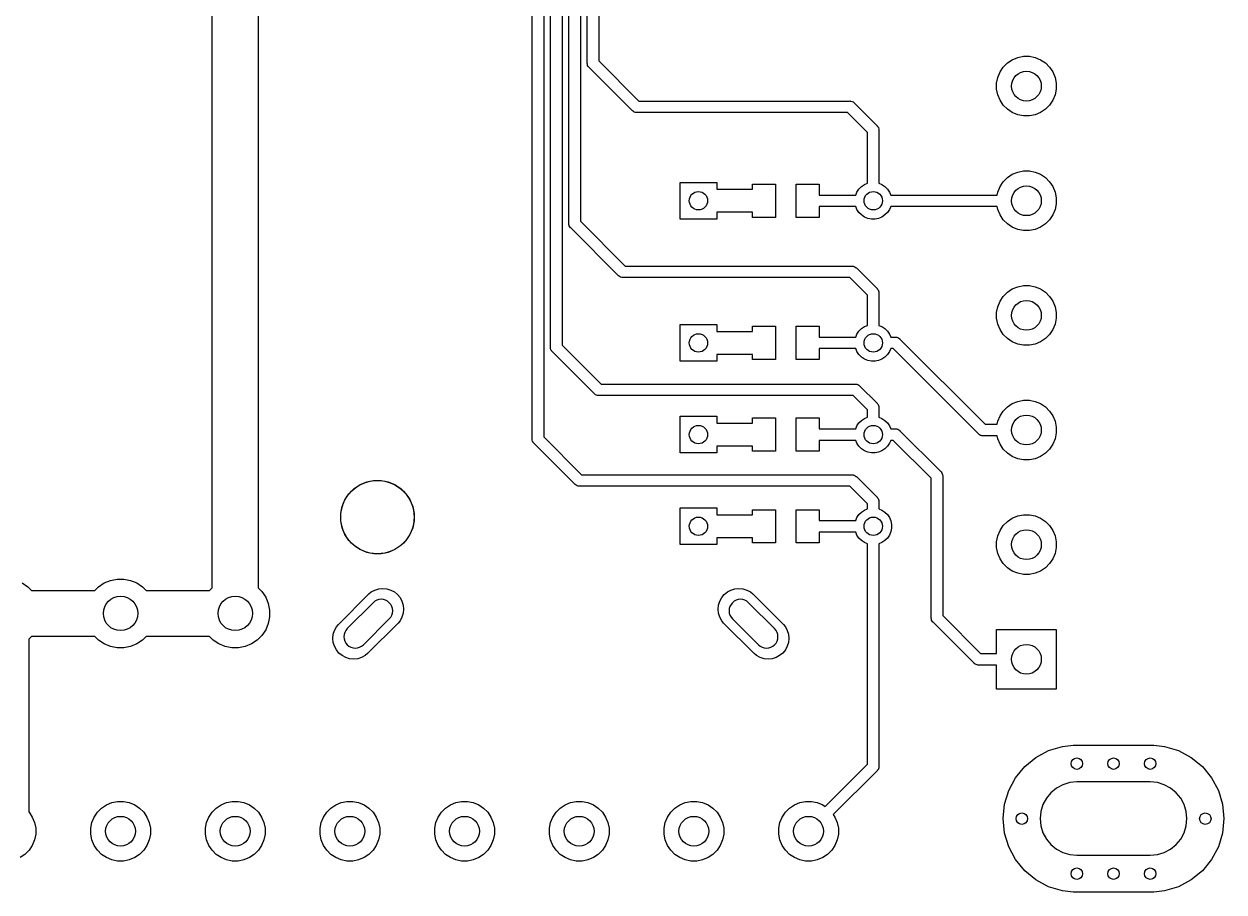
# Model space of a CAD drawing. Extents: x 1.69 to 6.13, y -5.81 to -1.91.
# Drawn here: x 4.067 to 6.127, y -5.813 to -4.322 of the extents above; entities that cross this region are included whole.
import ezdxf

# ---------------------------------------------------------------- set-up
doc = ezdxf.new("R2010")
doc.units = 0
doc.header["$MEASUREMENT"] = 0
doc.layers.add('BLACK', color=7, linetype='CONTINUOUS')

msp = doc.modelspace()

# ---------------------------------------------------------------- linework, layer by layer
at = {"layer": 'BLACK', "linetype": 'CONTINUOUS'}
for p, q in [((5.03346, -4.38928), (5.03346, -3.20093)), ((5.05315, -3.19733), (5.05315, -4.38569)), ((5.00197, -4.66487), (5.00197, -3.27179)), ((5.02165, -3.2682), (5.02165, -4.66128)), ((4.97047, -4.87747), (4.97047, -3.34266)), ((4.99016, -3.33907), (4.99016, -4.87388)), ((4.93898, -5.03495), (4.93898, -3.40959)), ((4.95866, -3.406), (4.95866, -5.03136)), ((4.38976, -5.2905), (4.38976, -4.0354)), ((4.4685, -4.04977), (4.4685, -5.2905)), ((5.05315, -4.38569), (5.12219, -4.45472)), ((5.75478, -4.38938), (5.76316, -4.38378)), ((5.76316, -4.38378), (5.77247, -4.37992)), ((5.77247, -4.37992), (5.78236, -4.37795)), ((5.78236, -4.37795), (5.79244, -4.37795)), ((5.79244, -4.37795), (5.80233, -4.37992)), ((5.80233, -4.37992), (5.81164, -4.38378)), ((5.81164, -4.38378), (5.82003, -4.38938)), ((5.03342, -4.38976), (5.03346, -4.38928)), ((5.03361, -4.39169), (5.03342, -4.38976)), ((5.03408, -4.39326), (5.03361, -4.39169)), ((5.03417, -4.39355), (5.03408, -4.39326)), ((5.03508, -4.39526), (5.03417, -4.39355)), ((5.03631, -4.39676), (5.03508, -4.39526)), ((5.03669, -4.39707), (5.03631, -4.39676)), ((5.11081, -4.47118), (5.03669, -4.39707)), ((5.73819, -4.4142), (5.74205, -4.40489)), ((5.74205, -4.40489), (5.74765, -4.39651)), ((5.74765, -4.39651), (5.75478, -4.38938)), ((5.82003, -4.38938), (5.82716, -4.39651)), ((5.82716, -4.39651), (5.83276, -4.40489)), ((5.83276, -4.40489), (5.83662, -4.4142)), ((5.73622, -4.42409), (5.73819, -4.4142)), ((5.73622, -4.43417), (5.73622, -4.42409)), ((5.83662, -4.4142), (5.83858, -4.42409)), ((5.83858, -4.42409), (5.83858, -4.43417)), ((5.73819, -4.44406), (5.73622, -4.43417)), ((5.74205, -4.45338), (5.73819, -4.44406)), ((5.83662, -4.44406), (5.83276, -4.45338)), ((5.83858, -4.43417), (5.83662, -4.44406)), ((5.12219, -4.45472), (5.48377, -4.45472)), ((5.48377, -4.45472), (5.48425, -4.45468)), ((5.48425, -4.45468), (5.48474, -4.45472)), ((5.48474, -4.45472), (5.48618, -4.45487)), ((5.48618, -4.45487), (5.48804, -4.45543)), ((5.48804, -4.45543), (5.48975, -4.45634)), ((5.48975, -4.45634), (5.49125, -4.45757)), ((5.49125, -4.45757), (5.49155, -4.45795)), ((5.49155, -4.45795), (5.53103, -4.49742)), ((5.74765, -4.46176), (5.74205, -4.45338)), ((5.75478, -4.46889), (5.74765, -4.46176)), ((5.76316, -4.47449), (5.75478, -4.46889)), ((5.82003, -4.46889), (5.81164, -4.47449)), ((5.82716, -4.46176), (5.82003, -4.46889)), ((5.83276, -4.45338), (5.82716, -4.46176)), ((5.11112, -4.47156), (5.11081, -4.47118)), ((5.11262, -4.47279), (5.11112, -4.47156)), ((5.11419, -4.47363), (5.11262, -4.47279)), ((5.11433, -4.4737), (5.11419, -4.47363)), ((5.11618, -4.47427), (5.11433, -4.4737)), ((5.11811, -4.47446), (5.11618, -4.47427)), ((5.11859, -4.47441), (5.11811, -4.47446)), ((5.48018, -4.47441), (5.11859, -4.47441)), ((5.51457, -4.5088), (5.48018, -4.47441)), ((5.77247, -4.47835), (5.76316, -4.47449)), ((5.78236, -4.48031), (5.77247, -4.47835)), ((5.79244, -4.48031), (5.78236, -4.48031)), ((5.80233, -4.47835), (5.79244, -4.48031)), ((5.81164, -4.47449), (5.80233, -4.47835)), ((5.51457, -4.59597), (5.51457, -4.5088)), ((5.53103, -4.49742), (5.5314, -4.49773)), ((5.5314, -4.49773), (5.53263, -4.49923)), ((5.53263, -4.49923), (5.53318, -4.50025)), ((5.53318, -4.50025), (5.53355, -4.50094)), ((5.53355, -4.50094), (5.53411, -4.50279)), ((5.53411, -4.50279), (5.5343, -4.50472)), ((5.5343, -4.50472), (5.53425, -4.50521)), ((5.53425, -4.50521), (5.53425, -4.59597)), ((5.74205, -4.60174), (5.74765, -4.59336)), ((5.74765, -4.59336), (5.75478, -4.58623)), ((5.75478, -4.58623), (5.76316, -4.58063)), ((5.76316, -4.58063), (5.77247, -4.57677)), ((5.77247, -4.57677), (5.78236, -4.5748)), ((5.78236, -4.5748), (5.79244, -4.5748)), ((5.79244, -4.5748), (5.80233, -4.57677)), ((5.80233, -4.57677), (5.81164, -4.58063)), ((5.81164, -4.58063), (5.82003, -4.58623)), ((5.82003, -4.58623), (5.82716, -4.59336)), ((5.82716, -4.59336), (5.83276, -4.60174)), ((5.19291, -4.59449), (5.25591, -4.59449)), ((5.19291, -4.65748), (5.19291, -4.59449)), ((5.25591, -4.59449), (5.25591, -4.6063)), ((5.25591, -4.6063), (5.31732, -4.6063)), ((5.31732, -4.6063), (5.31732, -4.59744)), ((5.31732, -4.59744), (5.35669, -4.59744)), ((5.35669, -4.59744), (5.35669, -4.62502)), ((5.39213, -4.65453), (5.39213, -4.59744)), ((5.39213, -4.59744), (5.4315, -4.59744)), ((5.4315, -4.59744), (5.4315, -4.61614)), ((5.4944, -4.61614), (5.4965, -4.61107)), ((5.4965, -4.61107), (5.49994, -4.60591)), ((5.49994, -4.60591), (5.50433, -4.60152)), ((5.50433, -4.60152), (5.50949, -4.59807)), ((5.50949, -4.59807), (5.51457, -4.59597)), ((5.53425, -4.59597), (5.53933, -4.59807)), ((5.53933, -4.59807), (5.54449, -4.60152)), ((5.54449, -4.60152), (5.54887, -4.60591)), ((5.54887, -4.60591), (5.55232, -4.61107)), ((5.55232, -4.61107), (5.55442, -4.61614)), ((5.73718, -4.61614), (5.73819, -4.61106)), ((5.73819, -4.61106), (5.74205, -4.60174)), ((5.83276, -4.60174), (5.83662, -4.61106)), ((5.83662, -4.61106), (5.83858, -4.62094)), ((5.35669, -4.62502), (5.35679, -4.62598)), ((5.35679, -4.62598), (5.35669, -4.62695)), ((5.35669, -4.62695), (5.35669, -4.65453)), ((5.4315, -4.61614), (5.4944, -4.61614)), ((5.55442, -4.61614), (5.73718, -4.61614)), ((5.83858, -4.63103), (5.83662, -4.64091)), ((5.83858, -4.62094), (5.83858, -4.63103)), ((5.31732, -4.64567), (5.25591, -4.64567)), ((5.25591, -4.64567), (5.25591, -4.65748)), ((5.31732, -4.65453), (5.31732, -4.64567)), ((5.35669, -4.65453), (5.31732, -4.65453)), ((5.4315, -4.65453), (5.39213, -4.65453)), ((5.4944, -4.63583), (5.4315, -4.63583)), ((5.4315, -4.63583), (5.4315, -4.65453)), ((5.4965, -4.6409), (5.4944, -4.63583)), ((5.49994, -4.64606), (5.4965, -4.6409)), ((5.50433, -4.65045), (5.49994, -4.64606)), ((5.50949, -4.6539), (5.50433, -4.65045)), ((5.51522, -4.65627), (5.50949, -4.6539)), ((5.53933, -4.6539), (5.5336, -4.65627)), ((5.54449, -4.65045), (5.53933, -4.6539)), ((5.54887, -4.64606), (5.54449, -4.65045)), ((5.55232, -4.6409), (5.54887, -4.64606)), ((5.55442, -4.63583), (5.55232, -4.6409)), ((5.73718, -4.63583), (5.55442, -4.63583)), ((5.73819, -4.64091), (5.73718, -4.63583)), ((5.74205, -4.65023), (5.73819, -4.64091)), ((5.74765, -4.65861), (5.74205, -4.65023)), ((5.83276, -4.65023), (5.82716, -4.65861)), ((5.83662, -4.64091), (5.83276, -4.65023)), ((5.00192, -4.66535), (5.00197, -4.66487)), ((5.00211, -4.66728), (5.00192, -4.66535)), ((5.00225, -4.66774), (5.00211, -4.66728)), ((5.00267, -4.66914), (5.00225, -4.66774)), ((5.00359, -4.67085), (5.00267, -4.66914)), ((5.00482, -4.67235), (5.00359, -4.67085)), ((5.00519, -4.67266), (5.00482, -4.67235)), ((5.08719, -4.75465), (5.00519, -4.67266)), ((5.02165, -4.66128), (5.09857, -4.73819)), ((5.25591, -4.65748), (5.19291, -4.65748)), ((5.52131, -4.65748), (5.51522, -4.65627)), ((5.52751, -4.65748), (5.52131, -4.65748)), ((5.5336, -4.65627), (5.52751, -4.65748)), ((5.75478, -4.66574), (5.74765, -4.65861)), ((5.76316, -4.67134), (5.75478, -4.66574)), ((5.77247, -4.6752), (5.76316, -4.67134)), ((5.78236, -4.67717), (5.77247, -4.6752)), ((5.80233, -4.6752), (5.79244, -4.67717)), ((5.81164, -4.67134), (5.80233, -4.6752)), ((5.82003, -4.66574), (5.81164, -4.67134)), ((5.82716, -4.65861), (5.82003, -4.66574)), ((5.79244, -4.67717), (5.78236, -4.67717)), ((5.48771, -4.73819), (5.48819, -4.73814)), ((5.48819, -4.73814), (5.48867, -4.73819)), ((5.08749, -4.75502), (5.08719, -4.75465)), ((5.08899, -4.75625), (5.08749, -4.75502)), ((5.0907, -4.75717), (5.08899, -4.75625)), ((5.09256, -4.75773), (5.0907, -4.75717)), ((5.094, -4.75787), (5.09256, -4.75773)), ((5.09449, -4.75792), (5.094, -4.75787)), ((5.094, -4.75787), (5.094, -4.75787)), ((5.09497, -4.75787), (5.09449, -4.75792)), ((5.48411, -4.75787), (5.09497, -4.75787)), ((5.09857, -4.73819), (5.48771, -4.73819)), ((5.51457, -4.78833), (5.48411, -4.75787)), ((5.48867, -4.73819), (5.49012, -4.73833)), ((5.49012, -4.73833), (5.49197, -4.73889)), ((5.49197, -4.73889), (5.49368, -4.73981)), ((5.49368, -4.73981), (5.49518, -4.74104)), ((5.49518, -4.74104), (5.49549, -4.74141)), ((5.49549, -4.74141), (5.53103, -4.77695)), ((5.53103, -4.77695), (5.5314, -4.77726)), ((5.5314, -4.77726), (5.53263, -4.77876)), ((5.53263, -4.77876), (5.53355, -4.78047)), ((5.75478, -4.78308), (5.76316, -4.77748)), ((5.76316, -4.77748), (5.77247, -4.77362)), ((5.77247, -4.77362), (5.78236, -4.77165)), ((5.78236, -4.77165), (5.79244, -4.77165)), ((5.79244, -4.77165), (5.80233, -4.77362)), ((5.80233, -4.77362), (5.81164, -4.77748)), ((5.81164, -4.77748), (5.82003, -4.78308)), ((5.51457, -4.84006), (5.51457, -4.78833)), ((5.53355, -4.78047), (5.53411, -4.78232)), ((5.53411, -4.78232), (5.53418, -4.78308)), ((5.53418, -4.78308), (5.5343, -4.78425)), ((5.5343, -4.78425), (5.53425, -4.78474)), ((5.53425, -4.78474), (5.53425, -4.84006)), ((5.73819, -4.80791), (5.74205, -4.79859)), ((5.74205, -4.79859), (5.74765, -4.79021)), ((5.74765, -4.79021), (5.75478, -4.78308)), ((5.82003, -4.78308), (5.82716, -4.79021)), ((5.82716, -4.79021), (5.83276, -4.79859)), ((5.83276, -4.79859), (5.83662, -4.80791)), ((5.73622, -4.81779), (5.73819, -4.80791)), ((5.73622, -4.82788), (5.73622, -4.81779)), ((5.83662, -4.80791), (5.83858, -4.81779)), ((5.83858, -4.81779), (5.83858, -4.82788)), ((5.19291, -4.83858), (5.25591, -4.83858)), ((5.19291, -4.90157), (5.19291, -4.83858)), ((5.25591, -4.83858), (5.25591, -4.85039)), ((5.50949, -4.84217), (5.51457, -4.84006)), ((5.53425, -4.84006), (5.53933, -4.84217)), ((5.73819, -4.83776), (5.73622, -4.82788)), ((5.74205, -4.84708), (5.73819, -4.83776)), ((5.83662, -4.83776), (5.83276, -4.84708)), ((5.83858, -4.82788), (5.83662, -4.83776)), ((5.25591, -4.85039), (5.31732, -4.85039)), ((5.31732, -4.85039), (5.31732, -4.84154)), ((5.31732, -4.84154), (5.35669, -4.84154)), ((5.35669, -4.84154), (5.35669, -4.86911)), ((5.39213, -4.89862), (5.39213, -4.84154)), ((5.39213, -4.84154), (5.4315, -4.84154)), ((5.4315, -4.84154), (5.4315, -4.86024)), ((5.4315, -4.86024), (5.4944, -4.86024)), ((5.4944, -4.86024), (5.4965, -4.85516)), ((5.4965, -4.85516), (5.49994, -4.85)), ((5.49994, -4.85), (5.50433, -4.84561)), ((5.50433, -4.84561), (5.50949, -4.84217)), ((5.53933, -4.84217), (5.54449, -4.84561)), ((5.54449, -4.84561), (5.54887, -4.85)), ((5.54887, -4.85), (5.55232, -4.85516)), ((5.55232, -4.85516), (5.55442, -4.86024)), ((5.55442, -4.86024), (5.56251, -4.86024)), ((5.56251, -4.86024), (5.56299, -4.86019)), ((5.56299, -4.86019), (5.56348, -4.86024)), ((5.56348, -4.86024), (5.56492, -4.86038)), ((5.56492, -4.86038), (5.56678, -4.86094)), ((5.56678, -4.86094), (5.56849, -4.86186)), ((5.74765, -4.85546), (5.74205, -4.84708)), ((5.75478, -4.86259), (5.74765, -4.85546)), ((5.82716, -4.85546), (5.82003, -4.86259)), ((5.83276, -4.84708), (5.82716, -4.85546)), ((4.97042, -4.87795), (4.97047, -4.87747)), ((4.97061, -4.87988), (4.97042, -4.87795)), ((4.97118, -4.88174), (4.97061, -4.87988)), ((4.97186, -4.88301), (4.97118, -4.88174)), ((4.99016, -4.87388), (5.05723, -4.94094)), ((5.35669, -4.86911), (5.35679, -4.87008)), ((5.35679, -4.87008), (5.35669, -4.87105)), ((5.35669, -4.87105), (5.35669, -4.89862)), ((5.4944, -4.87992), (5.4315, -4.87992)), ((5.4315, -4.87992), (5.4315, -4.89862)), ((5.4965, -4.885), (5.4944, -4.87992)), ((5.55442, -4.87992), (5.55232, -4.885)), ((5.55892, -4.87992), (5.55442, -4.87992)), ((5.7053, -5.0263), (5.55892, -4.87992)), ((5.56849, -4.86186), (5.56999, -4.86309)), ((5.56999, -4.86309), (5.57029, -4.86346)), ((5.57029, -4.86346), (5.71668, -5.00984)), ((5.76316, -4.86819), (5.75478, -4.86259)), ((5.77247, -4.87205), (5.76316, -4.86819)), ((5.78236, -4.87402), (5.77247, -4.87205)), ((5.79244, -4.87402), (5.78236, -4.87402)), ((5.80233, -4.87205), (5.79244, -4.87402)), ((5.81164, -4.86819), (5.80233, -4.87205)), ((5.82003, -4.86259), (5.81164, -4.86819)), ((4.97209, -4.88345), (4.97186, -4.88301)), ((4.97332, -4.88495), (4.97209, -4.88345)), ((4.9737, -4.88525), (4.97332, -4.88495)), ((5.04585, -4.95741), (4.9737, -4.88525)), ((5.25591, -4.90157), (5.19291, -4.90157)), ((5.31732, -4.88976), (5.25591, -4.88976)), ((5.25591, -4.88976), (5.25591, -4.90157)), ((5.31732, -4.89862), (5.31732, -4.88976)), ((5.35669, -4.89862), (5.31732, -4.89862)), ((5.4315, -4.89862), (5.39213, -4.89862)), ((5.49994, -4.89016), (5.4965, -4.885)), ((5.50433, -4.89454), (5.49994, -4.89016)), ((5.50949, -4.89799), (5.50433, -4.89454)), ((5.51522, -4.90036), (5.50949, -4.89799)), ((5.52131, -4.90157), (5.51522, -4.90036)), ((5.52751, -4.90157), (5.52131, -4.90157)), ((5.5336, -4.90036), (5.52751, -4.90157)), ((5.53933, -4.89799), (5.5336, -4.90036)), ((5.54449, -4.89454), (5.53933, -4.89799)), ((5.54887, -4.89016), (5.54449, -4.89454)), ((5.55232, -4.885), (5.54887, -4.89016)), ((5.05723, -4.94094), (5.49361, -4.94094)), ((5.49361, -4.94094), (5.49409, -4.9409)), ((5.49409, -4.9409), (5.49458, -4.94094)), ((5.49458, -4.94094), (5.49602, -4.94109)), ((5.49602, -4.94109), (5.49788, -4.94165)), ((5.49788, -4.94165), (5.49959, -4.94256)), ((5.49959, -4.94256), (5.50109, -4.94379)), ((5.50109, -4.94379), (5.5014, -4.94417)), ((5.5014, -4.94417), (5.53103, -4.9738)), ((5.04616, -4.95778), (5.04585, -4.95741)), ((5.04765, -4.95901), (5.04616, -4.95778)), ((5.04924, -4.95986), (5.04765, -4.95901)), ((5.04936, -4.95992), (5.04924, -4.95986)), ((5.05122, -4.96049), (5.04936, -4.95992)), ((5.05315, -4.96068), (5.05122, -4.96049)), ((5.05363, -4.96063), (5.05315, -4.96068)), ((5.49002, -4.96063), (5.05363, -4.96063)), ((5.51457, -4.98518), (5.49002, -4.96063)), ((5.51457, -4.99754), (5.51457, -4.98518)), ((5.53103, -4.9738), (5.5314, -4.97411)), ((5.5314, -4.97411), (5.53263, -4.97561)), ((5.53263, -4.97561), (5.53355, -4.97732)), ((5.53355, -4.97732), (5.53411, -4.97917)), ((5.53411, -4.97917), (5.53421, -4.98023)), ((5.53421, -4.98023), (5.5343, -4.9811)), ((5.5343, -4.9811), (5.53425, -4.98159)), ((5.53425, -4.98159), (5.53425, -4.99754)), ((5.74765, -4.98706), (5.75478, -4.97993)), ((5.75478, -4.97993), (5.76316, -4.97433)), ((5.76316, -4.97433), (5.77247, -4.97047)), ((5.77247, -4.97047), (5.78236, -4.9685)), ((5.78236, -4.9685), (5.79244, -4.9685)), ((5.79244, -4.9685), (5.80233, -4.97047)), ((5.80233, -4.97047), (5.81164, -4.97433)), ((5.81164, -4.97433), (5.82003, -4.97993)), ((5.82003, -4.97993), (5.82716, -4.98706)), ((5.19291, -4.99606), (5.25591, -4.99606)), ((5.19291, -5.05906), (5.19291, -4.99606)), ((5.25591, -4.99606), (5.25591, -5.00787)), ((5.31732, -5.00787), (5.31732, -4.99902)), ((5.31732, -4.99902), (5.35669, -4.99902)), ((5.35669, -4.99902), (5.35669, -5.02659)), ((5.39213, -5.0561), (5.39213, -4.99902)), ((5.39213, -4.99902), (5.4315, -4.99902)), ((5.4315, -4.99902), (5.4315, -5.01772)), ((5.49994, -5.00748), (5.50433, -5.00309)), ((5.50433, -5.00309), (5.50949, -4.99965)), ((5.50949, -4.99965), (5.51457, -4.99754)), ((5.53425, -4.99754), (5.53933, -4.99965)), ((5.53933, -4.99965), (5.54449, -5.00309)), ((5.54449, -5.00309), (5.54887, -5.00748)), ((5.73718, -5.00984), (5.73819, -5.00476)), ((5.73819, -5.00476), (5.74205, -4.99544)), ((5.74205, -4.99544), (5.74765, -4.98706)), ((5.82716, -4.98706), (5.83276, -4.99544)), ((5.83276, -4.99544), (5.83662, -5.00476)), ((5.83662, -5.00476), (5.83858, -5.01464)), ((5.25591, -5.00787), (5.31732, -5.00787)), ((5.35669, -5.02659), (5.35679, -5.02756)), ((5.4315, -5.01772), (5.4944, -5.01772)), ((5.4944, -5.01772), (5.4965, -5.01264)), ((5.4965, -5.01264), (5.49994, -5.00748)), ((5.54887, -5.00748), (5.55232, -5.01264)), ((5.55232, -5.01264), (5.55442, -5.01772)), ((5.55442, -5.01772), (5.56251, -5.01772)), ((5.56251, -5.01772), (5.56299, -5.01767)), ((5.56299, -5.01767), (5.56348, -5.01772)), ((5.56348, -5.01772), (5.56492, -5.01786)), ((5.56492, -5.01786), (5.56678, -5.01842)), ((5.56678, -5.01842), (5.56849, -5.01934)), ((5.56849, -5.01934), (5.56999, -5.02057)), ((5.56999, -5.02057), (5.57029, -5.02094)), ((5.57029, -5.02094), (5.64048, -5.09112)), ((5.70561, -5.02668), (5.7053, -5.0263)), ((5.71668, -5.00984), (5.73718, -5.00984)), ((5.83858, -5.02473), (5.83662, -5.03461)), ((5.83858, -5.01464), (5.83858, -5.02473)), ((4.93893, -5.03543), (4.93898, -5.03495)), ((4.93912, -5.03736), (4.93893, -5.03543)), ((4.93968, -5.03922), (4.93912, -5.03736)), ((4.94035, -5.04046), (4.93968, -5.03922)), ((4.9406, -5.04093), (4.94035, -5.04046)), ((4.94183, -5.04243), (4.9406, -5.04093)), ((4.9422, -5.04273), (4.94183, -5.04243)), ((5.01238, -5.11292), (4.9422, -5.04273)), ((4.95866, -5.03136), (5.02376, -5.09646)), ((5.35679, -5.02756), (5.35669, -5.02853)), ((5.35669, -5.02853), (5.35669, -5.0561)), ((5.4944, -5.0374), (5.4315, -5.0374)), ((5.4315, -5.0374), (5.4315, -5.0561)), ((5.4965, -5.04248), (5.4944, -5.0374)), ((5.49994, -5.04764), (5.4965, -5.04248)), ((5.55232, -5.04248), (5.54887, -5.04764)), ((5.55442, -5.0374), (5.55232, -5.04248)), ((5.55892, -5.0374), (5.55442, -5.0374)), ((5.62402, -5.1025), (5.55892, -5.0374)), ((5.7071, -5.02791), (5.70561, -5.02668)), ((5.70881, -5.02882), (5.7071, -5.02791)), ((5.70974, -5.0291), (5.70881, -5.02882)), ((5.71067, -5.02939), (5.70974, -5.0291)), ((5.7126, -5.02958), (5.71067, -5.02939)), ((5.71308, -5.02953), (5.7126, -5.02958)), ((5.73718, -5.02953), (5.71308, -5.02953)), ((5.73819, -5.03461), (5.73718, -5.02953)), ((5.74205, -5.04393), (5.73819, -5.03461)), ((5.74765, -5.05231), (5.74205, -5.04393)), ((5.83276, -5.04393), (5.82716, -5.05231)), ((5.83662, -5.03461), (5.83276, -5.04393)), ((5.25591, -5.05906), (5.19291, -5.05906)), ((5.31732, -5.04724), (5.25591, -5.04724)), ((5.25591, -5.04724), (5.25591, -5.05906)), ((5.31732, -5.0561), (5.31732, -5.04724)), ((5.35669, -5.0561), (5.31732, -5.0561)), ((5.4315, -5.0561), (5.39213, -5.0561)), ((5.50433, -5.05202), (5.49994, -5.04764)), ((5.50949, -5.05547), (5.50433, -5.05202)), ((5.51522, -5.05784), (5.50949, -5.05547)), ((5.52131, -5.05906), (5.51522, -5.05784)), ((5.52751, -5.05906), (5.52131, -5.05906)), ((5.5336, -5.05784), (5.52751, -5.05906)), ((5.53933, -5.05547), (5.5336, -5.05784)), ((5.54449, -5.05202), (5.53933, -5.05547)), ((5.54887, -5.04764), (5.54449, -5.05202)), ((5.75478, -5.05944), (5.74765, -5.05231)), ((5.76316, -5.06504), (5.75478, -5.05944)), ((5.77247, -5.0689), (5.76316, -5.06504)), ((5.81164, -5.06504), (5.80233, -5.0689)), ((5.82003, -5.05944), (5.81164, -5.06504)), ((5.82716, -5.05231), (5.82003, -5.05944)), ((5.78236, -5.07087), (5.77247, -5.0689)), ((5.79244, -5.07087), (5.78236, -5.07087)), ((5.80233, -5.0689), (5.79244, -5.07087)), ((4.64339, -5.11347), (4.65485, -5.10872)), ((4.65485, -5.10872), (4.66702, -5.1063)), ((4.66702, -5.1063), (4.67943, -5.1063)), ((4.67943, -5.1063), (4.6916, -5.10872)), ((4.6916, -5.10872), (4.70307, -5.11347)), ((5.02376, -5.09646), (5.48771, -5.09646)), ((5.48771, -5.09646), (5.48819, -5.09641)), ((5.48819, -5.09641), (5.48867, -5.09646)), ((5.48867, -5.09646), (5.49012, -5.0966)), ((5.49012, -5.0966), (5.49197, -5.09716)), ((5.49197, -5.09716), (5.49368, -5.09808)), ((5.49368, -5.09808), (5.49518, -5.09931)), ((5.49518, -5.09931), (5.49549, -5.09968)), ((5.49549, -5.09968), (5.53103, -5.13522)), ((5.62402, -5.34204), (5.62402, -5.1025)), ((5.64048, -5.09112), (5.64085, -5.09143)), ((5.64085, -5.09143), (5.64208, -5.09293)), ((5.64208, -5.09293), (5.643, -5.09464)), ((5.643, -5.09464), (5.64356, -5.0965)), ((5.64356, -5.0965), (5.64369, -5.0978)), ((5.64369, -5.0978), (5.64375, -5.09843)), ((5.64375, -5.09843), (5.6437, -5.09891)), ((5.6437, -5.09891), (5.6437, -5.33844)), ((4.61741, -5.13945), (4.6243, -5.12914)), ((4.6243, -5.12914), (4.63307, -5.12036)), ((4.63307, -5.12036), (4.64339, -5.11347)), ((4.70307, -5.11347), (4.71338, -5.12036)), ((4.71338, -5.12036), (4.72216, -5.12914)), ((4.72216, -5.12914), (4.72905, -5.13945)), ((5.01269, -5.11329), (5.01238, -5.11292)), ((5.01419, -5.11452), (5.01269, -5.11329)), ((5.0159, -5.11544), (5.01419, -5.11452)), ((5.01776, -5.116), (5.0159, -5.11544)), ((5.0192, -5.11614), (5.01776, -5.116)), ((5.01968, -5.11619), (5.0192, -5.11614)), ((5.0192, -5.11614), (5.0192, -5.11614)), ((5.02017, -5.11614), (5.01968, -5.11619)), ((5.48411, -5.11614), (5.02017, -5.11614)), ((5.51457, -5.1466), (5.48411, -5.11614)), ((4.61266, -5.15092), (4.61741, -5.13945)), ((4.72905, -5.13945), (4.7338, -5.15092)), ((5.51457, -5.15503), (5.51457, -5.1466)), ((5.53103, -5.13522), (5.5314, -5.13553)), ((5.5314, -5.13553), (5.53263, -5.13703)), ((5.53263, -5.13703), (5.53355, -5.13873)), ((5.53355, -5.13873), (5.53411, -5.14059)), ((5.53411, -5.14059), (5.53425, -5.14202)), ((5.53425, -5.14202), (5.5343, -5.14252)), ((5.5343, -5.14252), (5.53425, -5.143)), ((5.53425, -5.143), (5.53425, -5.15503)), ((4.61024, -5.16309), (4.61266, -5.15092)), ((4.61024, -5.1755), (4.61024, -5.16309)), ((4.7338, -5.15092), (4.73622, -5.16309)), ((4.73622, -5.16309), (4.73622, -5.1755)), ((5.19291, -5.15354), (5.25591, -5.15354)), ((5.19291, -5.21654), (5.19291, -5.15354)), ((5.25591, -5.15354), (5.25591, -5.16535)), ((5.25591, -5.16535), (5.31732, -5.16535)), ((5.31732, -5.16535), (5.31732, -5.1565)), ((5.31732, -5.1565), (5.35669, -5.1565)), ((5.35669, -5.1565), (5.35669, -5.18407)), ((5.39213, -5.21358), (5.39213, -5.1565)), ((5.39213, -5.1565), (5.4315, -5.1565)), ((5.4315, -5.1565), (5.4315, -5.1752)), ((5.4944, -5.1752), (5.4965, -5.17012)), ((5.4965, -5.17012), (5.49994, -5.16496)), ((5.49994, -5.16496), (5.50433, -5.16057)), ((5.50433, -5.16057), (5.50949, -5.15713)), ((5.50949, -5.15713), (5.51457, -5.15503)), ((5.53425, -5.15503), (5.53933, -5.15713)), ((5.53933, -5.15713), (5.54449, -5.16057)), ((5.54449, -5.16057), (5.54887, -5.16496)), ((5.54887, -5.16496), (5.55232, -5.17012)), ((5.55232, -5.17012), (5.5547, -5.17585)), ((5.76316, -5.17118), (5.77247, -5.16732)), ((5.77247, -5.16732), (5.78236, -5.16535)), ((5.78236, -5.16535), (5.79244, -5.16535)), ((5.79244, -5.16535), (5.80233, -5.16732)), ((5.80233, -5.16732), (5.81164, -5.17118)), ((4.61266, -5.18767), (4.61024, -5.1755)), ((4.61741, -5.19913), (4.61266, -5.18767)), ((4.7338, -5.18767), (4.72905, -5.19913)), ((4.73622, -5.1755), (4.7338, -5.18767)), ((5.35669, -5.18407), (5.35679, -5.18504)), ((5.35679, -5.18504), (5.35669, -5.18601)), ((5.35669, -5.18601), (5.35669, -5.21358)), ((5.4315, -5.1752), (5.4944, -5.1752)), ((5.5547, -5.17585), (5.55591, -5.18194)), ((5.55591, -5.18814), (5.5547, -5.19423)), ((5.55591, -5.18194), (5.55591, -5.18814)), ((5.74205, -5.19229), (5.74765, -5.18391)), ((5.74765, -5.18391), (5.75478, -5.17678)), ((5.75478, -5.17678), (5.76316, -5.17118)), ((5.81164, -5.17118), (5.82003, -5.17678)), ((5.82003, -5.17678), (5.82716, -5.18391)), ((5.82716, -5.18391), (5.83276, -5.19229)), ((4.6243, -5.20945), (4.61741, -5.19913)), ((4.63307, -5.21822), (4.6243, -5.20945)), ((4.72216, -5.20945), (4.71338, -5.21822)), ((4.72905, -5.19913), (4.72216, -5.20945)), ((5.31732, -5.20472), (5.25591, -5.20472)), ((5.25591, -5.20472), (5.25591, -5.21654)), ((5.31732, -5.21358), (5.31732, -5.20472)), ((5.4944, -5.19488), (5.4315, -5.19488)), ((5.4315, -5.19488), (5.4315, -5.21358)), ((5.4965, -5.19996), (5.4944, -5.19488)), ((5.49994, -5.20512), (5.4965, -5.19996)), ((5.50433, -5.2095), (5.49994, -5.20512)), ((5.50949, -5.21295), (5.50433, -5.2095)), ((5.54449, -5.2095), (5.53933, -5.21295)), ((5.54887, -5.20512), (5.54449, -5.2095)), ((5.55232, -5.19996), (5.54887, -5.20512)), ((5.5547, -5.19423), (5.55232, -5.19996)), ((5.73622, -5.21149), (5.73819, -5.20161)), ((5.73622, -5.22158), (5.73622, -5.21149)), ((5.73819, -5.20161), (5.74205, -5.19229)), ((5.83276, -5.19229), (5.83662, -5.20161)), ((5.83662, -5.20161), (5.83858, -5.21149)), ((5.83858, -5.21149), (5.83858, -5.22158)), ((4.64339, -5.22511), (4.63307, -5.21822)), ((4.65485, -5.22986), (4.64339, -5.22511)), ((4.66702, -5.23228), (4.65485, -5.22986)), ((4.67943, -5.23228), (4.66702, -5.23228)), ((4.6916, -5.22986), (4.67943, -5.23228)), ((4.70307, -5.22511), (4.6916, -5.22986)), ((4.71338, -5.21822), (4.70307, -5.22511)), ((5.25591, -5.21654), (5.19291, -5.21654)), ((5.35669, -5.21358), (5.31732, -5.21358)), ((5.4315, -5.21358), (5.39213, -5.21358)), ((5.51457, -5.21505), (5.50949, -5.21295)), ((5.51457, -5.59356), (5.51457, -5.21505)), ((5.53933, -5.21295), (5.53425, -5.21505)), ((5.53425, -5.21505), (5.53425, -5.59715)), ((5.73819, -5.23146), (5.73622, -5.22158)), ((5.74205, -5.24078), (5.73819, -5.23146)), ((5.83662, -5.23146), (5.83276, -5.24078)), ((5.83858, -5.22158), (5.83662, -5.23146)), ((5.74765, -5.24916), (5.74205, -5.24078)), ((5.75478, -5.25629), (5.74765, -5.24916)), ((5.82716, -5.24916), (5.82003, -5.25629)), ((5.83276, -5.24078), (5.82716, -5.24916)), ((5.76316, -5.26189), (5.75478, -5.25629)), ((5.77247, -5.26575), (5.76316, -5.26189)), ((5.78236, -5.26772), (5.77247, -5.26575)), ((5.79244, -5.26772), (5.78236, -5.26772)), ((5.80233, -5.26575), (5.79244, -5.26772)), ((5.81164, -5.26189), (5.80233, -5.26575)), ((5.82003, -5.25629), (5.81164, -5.26189)), ((4.06341, -5.28231), (4.07308, -5.28877)), ((4.07308, -5.28877), (4.07958, -5.29528)), ((4.18814, -5.29528), (4.19464, -5.28877)), ((4.19464, -5.28877), (4.20431, -5.28231)), ((4.20431, -5.28231), (4.21506, -5.27786)), ((4.21506, -5.27786), (4.22647, -5.27559)), ((4.22647, -5.27559), (4.2381, -5.27559)), ((4.2381, -5.27559), (4.24951, -5.27786)), ((4.24951, -5.27786), (4.26026, -5.28231)), ((4.26026, -5.28231), (4.26993, -5.28877)), ((4.26993, -5.28877), (4.27643, -5.29528)), ((4.38499, -5.29528), (4.38976, -5.2905)), ((4.4685, -5.2905), (4.475, -5.297)), ((4.66891, -5.29441), (4.67559, -5.29239)), ((4.67559, -5.29239), (4.68254, -5.2917)), ((4.68254, -5.2917), (4.68948, -5.29239)), ((4.68948, -5.29239), (4.69616, -5.29441)), ((5.28022, -5.29441), (5.2869, -5.29239)), ((5.2869, -5.29239), (5.29384, -5.2917)), ((5.29384, -5.2917), (5.30079, -5.29239)), ((5.30079, -5.29239), (5.30747, -5.29441)), ((4.07958, -5.29528), (4.18814, -5.29528)), ((4.27643, -5.29528), (4.38499, -5.29528)), ((4.475, -5.297), (4.48147, -5.30667)), ((4.48147, -5.30667), (4.48592, -5.31742)), ((4.60614, -5.35359), (4.65871, -5.30102)), ((4.65871, -5.30102), (4.66275, -5.2977)), ((4.66275, -5.2977), (4.66891, -5.29441)), ((4.66881, -5.31372), (4.66583, -5.31617)), ((4.67222, -5.3119), (4.66881, -5.31372)), ((4.67591, -5.31078), (4.67222, -5.3119)), ((4.67975, -5.31041), (4.67591, -5.31078)), ((4.68359, -5.31078), (4.67975, -5.31041)), ((4.68728, -5.3119), (4.68359, -5.31078)), ((4.69069, -5.31372), (4.68728, -5.3119)), ((4.69367, -5.31617), (4.69069, -5.31372)), ((4.69616, -5.29441), (4.70232, -5.2977)), ((4.70232, -5.2977), (4.70771, -5.30213)), ((4.70771, -5.30213), (4.71214, -5.30753)), ((4.71214, -5.30753), (4.71543, -5.31368)), ((4.71543, -5.31368), (4.71746, -5.32036)), ((5.25892, -5.32036), (5.26095, -5.31368)), ((5.26095, -5.31368), (5.26424, -5.30753)), ((5.26424, -5.30753), (5.26867, -5.30213)), ((5.26867, -5.30213), (5.27406, -5.2977)), ((5.27406, -5.2977), (5.28022, -5.29441)), ((5.28569, -5.31372), (5.28271, -5.31617)), ((5.28909, -5.3119), (5.28569, -5.31372)), ((5.29279, -5.31078), (5.28909, -5.3119)), ((5.29663, -5.31041), (5.29279, -5.31078)), ((5.30047, -5.31078), (5.29663, -5.31041)), ((5.30416, -5.3119), (5.30047, -5.31078)), ((5.30756, -5.31372), (5.30416, -5.3119)), ((5.30747, -5.29441), (5.31362, -5.2977)), ((5.31055, -5.31617), (5.30756, -5.31372)), ((5.31362, -5.2977), (5.31767, -5.30102)), ((5.31767, -5.30102), (5.37024, -5.35359)), ((4.48592, -5.31742), (4.48819, -5.32883)), ((4.48819, -5.32883), (4.48819, -5.34046)), ((4.66583, -5.31617), (4.62129, -5.36071)), ((4.69612, -5.31915), (4.69367, -5.31617)), ((4.69794, -5.32256), (4.69612, -5.31915)), ((4.69906, -5.32625), (4.69794, -5.32256)), ((4.69794, -5.33762), (4.69906, -5.33393)), ((4.69944, -5.33009), (4.69906, -5.32625)), ((4.69906, -5.33393), (4.69944, -5.33009)), ((4.71746, -5.33425), (4.71543, -5.34093)), ((4.71746, -5.32036), (4.71814, -5.32731)), ((4.71814, -5.32731), (4.71746, -5.33425)), ((5.25824, -5.32731), (5.25892, -5.32036)), ((5.25892, -5.33425), (5.25824, -5.32731)), ((5.26095, -5.34093), (5.25892, -5.33425)), ((5.27732, -5.32625), (5.27694, -5.33009)), ((5.27694, -5.33009), (5.27732, -5.33393)), ((5.27844, -5.32256), (5.27732, -5.32625)), ((5.27732, -5.33393), (5.27844, -5.33762)), ((5.28026, -5.31915), (5.27844, -5.32256)), ((5.28271, -5.31617), (5.28026, -5.31915)), ((5.35509, -5.36071), (5.31055, -5.31617)), ((4.48592, -5.35187), (4.48147, -5.36262)), ((4.48819, -5.34046), (4.48592, -5.35187)), ((4.60282, -5.35764), (4.60614, -5.35359)), ((4.64913, -5.38855), (4.69367, -5.34401)), ((4.70882, -5.35113), (4.65625, -5.4037)), ((4.69367, -5.34401), (4.69612, -5.34103)), ((4.69612, -5.34103), (4.69794, -5.33762)), ((4.71214, -5.34709), (4.70882, -5.35113)), ((4.71543, -5.34093), (4.71214, -5.34709)), ((5.26424, -5.34709), (5.26095, -5.34093)), ((5.26756, -5.35113), (5.26424, -5.34709)), ((5.32013, -5.4037), (5.26756, -5.35113)), ((5.27844, -5.33762), (5.28026, -5.34103)), ((5.28026, -5.34103), (5.28271, -5.34401)), ((5.28271, -5.34401), (5.32725, -5.38855)), ((5.37024, -5.35359), (5.37356, -5.35764)), ((5.62397, -5.34252), (5.62402, -5.34204)), ((5.62416, -5.34445), (5.62397, -5.34252)), ((5.62419, -5.34456), (5.62416, -5.34445)), ((5.62472, -5.3463), (5.62419, -5.34456)), ((5.62563, -5.34801), (5.62472, -5.3463)), ((5.62686, -5.34951), (5.62563, -5.34801)), ((5.62724, -5.34982), (5.62686, -5.34951)), ((5.69742, -5.42), (5.62724, -5.34982)), ((5.6437, -5.33844), (5.7088, -5.40354)), ((4.07958, -5.37402), (4.0748, -5.37879)), ((4.18814, -5.37402), (4.07958, -5.37402)), ((4.19464, -5.38052), (4.18814, -5.37402)), ((4.27643, -5.37402), (4.26993, -5.38052)), ((4.38499, -5.37402), (4.27643, -5.37402)), ((4.39149, -5.38052), (4.38499, -5.37402)), ((4.475, -5.37229), (4.46678, -5.38052)), ((4.48147, -5.36262), (4.475, -5.37229)), ((4.59682, -5.37742), (4.5975, -5.37047)), ((4.5975, -5.37047), (4.59953, -5.36379)), ((4.59953, -5.36379), (4.60282, -5.35764)), ((4.6159, -5.37079), (4.61552, -5.37463)), ((4.61552, -5.37463), (4.6159, -5.37847)), ((4.61702, -5.3671), (4.6159, -5.37079)), ((4.61884, -5.3637), (4.61702, -5.3671)), ((4.62129, -5.36071), (4.61884, -5.3637)), ((5.35754, -5.3637), (5.35509, -5.36071)), ((5.35936, -5.3671), (5.35754, -5.3637)), ((5.36048, -5.37079), (5.35936, -5.3671)), ((5.36085, -5.37463), (5.36048, -5.37079)), ((5.36048, -5.37847), (5.36085, -5.37463)), ((5.37356, -5.35764), (5.37685, -5.36379)), ((5.37685, -5.36379), (5.37887, -5.37047)), ((5.37887, -5.37047), (5.37956, -5.37742)), ((5.73622, -5.40354), (5.73622, -5.3622)), ((5.73622, -5.3622), (5.83858, -5.3622)), ((5.83858, -5.3622), (5.83858, -5.46457)), ((4.0748, -5.37879), (4.0748, -5.67565)), ((4.20431, -5.38698), (4.19464, -5.38052)), ((4.21506, -5.39143), (4.20431, -5.38698)), ((4.22647, -5.3937), (4.21506, -5.39143)), ((4.2381, -5.3937), (4.22647, -5.3937)), ((4.24951, -5.39143), (4.2381, -5.3937)), ((4.26026, -5.38698), (4.24951, -5.39143)), ((4.26993, -5.38052), (4.26026, -5.38698)), ((4.40116, -5.38698), (4.39149, -5.38052)), ((4.41191, -5.39143), (4.40116, -5.38698)), ((4.42332, -5.3937), (4.41191, -5.39143)), ((4.43495, -5.3937), (4.42332, -5.3937)), ((4.44636, -5.39143), (4.43495, -5.3937)), ((4.45711, -5.38698), (4.44636, -5.39143)), ((4.46678, -5.38052), (4.45711, -5.38698)), ((4.5975, -5.38436), (4.59682, -5.37742)), ((4.59953, -5.39104), (4.5975, -5.38436)), ((4.60282, -5.3972), (4.59953, -5.39104)), ((4.60725, -5.40259), (4.60282, -5.3972)), ((4.6159, -5.37847), (4.61702, -5.38217)), ((4.61702, -5.38217), (4.61884, -5.38557)), ((4.61884, -5.38557), (4.62129, -5.38855)), ((4.62129, -5.38855), (4.62427, -5.391)), ((4.62427, -5.391), (4.62768, -5.39282)), ((4.62768, -5.39282), (4.63137, -5.39394)), ((4.63137, -5.39394), (4.63521, -5.39432)), ((4.63521, -5.39432), (4.63905, -5.39394)), ((4.63905, -5.39394), (4.64274, -5.39282)), ((4.64274, -5.39282), (4.64615, -5.391)), ((4.64615, -5.391), (4.64913, -5.38855)), ((5.32725, -5.38855), (5.33023, -5.391)), ((5.33023, -5.391), (5.33364, -5.39282)), ((5.33364, -5.39282), (5.33733, -5.39394)), ((5.33733, -5.39394), (5.34117, -5.39432)), ((5.34117, -5.39432), (5.34501, -5.39394)), ((5.34501, -5.39394), (5.3487, -5.39282)), ((5.3487, -5.39282), (5.35211, -5.391)), ((5.35211, -5.391), (5.35509, -5.38855)), ((5.35509, -5.38855), (5.35754, -5.38557)), ((5.35754, -5.38557), (5.35936, -5.38217)), ((5.35936, -5.38217), (5.36048, -5.37847)), ((5.37356, -5.3972), (5.36913, -5.40259)), ((5.37685, -5.39104), (5.37356, -5.3972)), ((5.37887, -5.38436), (5.37685, -5.39104)), ((5.37956, -5.37742), (5.37887, -5.38436)), ((4.61264, -5.40702), (4.60725, -5.40259)), ((4.6188, -5.41031), (4.61264, -5.40702)), ((4.62548, -5.41234), (4.6188, -5.41031)), ((4.63243, -5.41302), (4.62548, -5.41234)), ((4.63937, -5.41234), (4.63243, -5.41302)), ((4.64605, -5.41031), (4.63937, -5.41234)), ((4.65221, -5.40702), (4.64605, -5.41031)), ((4.65625, -5.4037), (4.65221, -5.40702)), ((5.32417, -5.40702), (5.32013, -5.4037)), ((5.33033, -5.41031), (5.32417, -5.40702)), ((5.33701, -5.41234), (5.33033, -5.41031)), ((5.34395, -5.41302), (5.33701, -5.41234)), ((5.3509, -5.41234), (5.34395, -5.41302)), ((5.35758, -5.41031), (5.3509, -5.41234)), ((5.36373, -5.40702), (5.35758, -5.41031)), ((5.36913, -5.40259), (5.36373, -5.40702)), ((5.7088, -5.40354), (5.73622, -5.40354)), ((5.69773, -5.42038), (5.69742, -5.42)), ((5.69923, -5.42161), (5.69773, -5.42038)), ((5.70094, -5.42252), (5.69923, -5.42161)), ((5.70279, -5.42309), (5.70094, -5.42252)), ((5.70424, -5.42323), (5.70279, -5.42309)), ((5.70472, -5.42328), (5.70424, -5.42323)), ((5.70424, -5.42323), (5.70424, -5.42323)), ((5.70521, -5.42323), (5.70472, -5.42328)), ((5.73622, -5.42323), (5.70521, -5.42323)), ((5.73622, -5.46457), (5.73622, -5.42323)), ((5.83858, -5.46457), (5.73622, -5.46457)), ((5.84932, -5.56285), (5.86783, -5.56102)), ((5.86783, -5.56102), (6.00619, -5.56102)), ((6.00619, -5.56102), (6.0247, -5.56285)), ((5.7845, -5.59749), (5.80368, -5.58175)), ((5.80368, -5.58175), (5.82557, -5.57005)), ((5.82557, -5.57005), (5.84932, -5.56285)), ((6.0247, -5.56285), (6.04845, -5.57005)), ((6.04845, -5.57005), (6.07033, -5.58175)), ((6.07033, -5.58175), (6.08952, -5.59749)), ((5.44194, -5.66619), (5.51457, -5.59356)), ((5.53263, -5.60313), (5.5314, -5.60463)), ((5.53355, -5.60142), (5.53263, -5.60313)), ((5.53411, -5.59957), (5.53355, -5.60142)), ((5.53425, -5.59812), (5.53411, -5.59957)), ((5.53425, -5.59715), (5.5343, -5.59764)), ((5.5343, -5.59764), (5.53425, -5.59812)), ((5.53425, -5.59812), (5.53425, -5.59812)), ((5.76876, -5.61668), (5.7845, -5.59749)), ((6.08952, -5.59749), (6.10526, -5.61668)), ((5.53103, -5.60494), (5.45586, -5.68011)), ((5.5314, -5.60463), (5.53103, -5.60494)), ((5.75706, -5.63856), (5.76876, -5.61668)), ((5.87402, -5.62402), (5.86173, -5.62523)), ((6, -5.62402), (5.87402, -5.62402)), ((6.01229, -5.62523), (6, -5.62402)), ((6.10526, -5.61668), (6.11696, -5.63856)), ((5.74985, -5.66231), (5.75706, -5.63856)), ((5.82947, -5.64247), (5.82164, -5.65201)), ((5.83902, -5.63463), (5.82947, -5.64247)), ((5.84991, -5.62881), (5.83902, -5.63463)), ((5.86173, -5.62523), (5.84991, -5.62881)), ((6.02411, -5.62881), (6.01229, -5.62523)), ((6.035, -5.63463), (6.02411, -5.62881)), ((6.04454, -5.64247), (6.035, -5.63463)), ((6.05238, -5.65201), (6.04454, -5.64247)), ((6.11696, -5.63856), (6.12416, -5.66231)), ((4.19966, -5.66891), (4.20804, -5.66331)), ((4.20804, -5.66331), (4.21735, -5.65945)), ((4.21735, -5.65945), (4.22724, -5.65748)), ((4.22724, -5.65748), (4.23732, -5.65748)), ((4.23732, -5.65748), (4.24721, -5.65945)), ((4.24721, -5.65945), (4.25653, -5.66331)), ((4.25653, -5.66331), (4.26491, -5.66891)), ((4.39651, -5.66891), (4.40489, -5.66331)), ((4.40489, -5.66331), (4.4142, -5.65945)), ((4.4142, -5.65945), (4.42409, -5.65748)), ((4.42409, -5.65748), (4.43417, -5.65748)), ((4.43417, -5.65748), (4.44406, -5.65945)), ((4.44406, -5.65945), (4.45338, -5.66331)), ((4.45338, -5.66331), (4.46176, -5.66891)), ((4.59336, -5.66891), (4.60174, -5.66331)), ((4.60174, -5.66331), (4.61106, -5.65945)), ((4.61106, -5.65945), (4.62094, -5.65748)), ((4.62094, -5.65748), (4.63103, -5.65748)), ((4.63103, -5.65748), (4.64091, -5.65945)), ((4.64091, -5.65945), (4.65023, -5.66331)), ((4.65023, -5.66331), (4.65861, -5.66891)), ((4.79021, -5.66891), (4.79859, -5.66331)), ((4.79859, -5.66331), (4.80791, -5.65945)), ((4.80791, -5.65945), (4.81779, -5.65748)), ((4.81779, -5.65748), (4.82788, -5.65748)), ((4.82788, -5.65748), (4.83776, -5.65945)), ((4.83776, -5.65945), (4.84708, -5.66331)), ((4.84708, -5.66331), (4.85546, -5.66891)), ((4.98706, -5.66891), (4.99544, -5.66331)), ((4.99544, -5.66331), (5.00476, -5.65945)), ((5.00476, -5.65945), (5.01464, -5.65748)), ((5.01464, -5.65748), (5.02473, -5.65748)), ((5.02473, -5.65748), (5.03461, -5.65945)), ((5.03461, -5.65945), (5.04393, -5.66331)), ((5.04393, -5.66331), (5.05231, -5.66891)), ((5.18391, -5.66891), (5.19229, -5.66331)), ((5.19229, -5.66331), (5.20161, -5.65945)), ((5.20161, -5.65945), (5.21149, -5.65748)), ((5.21149, -5.65748), (5.22158, -5.65748)), ((5.22158, -5.65748), (5.23146, -5.65945)), ((5.23146, -5.65945), (5.24078, -5.66331)), ((5.24078, -5.66331), (5.24916, -5.66891)), ((5.38076, -5.66891), (5.38914, -5.66331)), ((5.38914, -5.66331), (5.39846, -5.65945)), ((5.39846, -5.65945), (5.40834, -5.65748)), ((5.40834, -5.65748), (5.41843, -5.65748)), ((5.41843, -5.65748), (5.42831, -5.65945)), ((5.42831, -5.65945), (5.43763, -5.66331)), ((5.43763, -5.66331), (5.44194, -5.66619)), ((5.74742, -5.68701), (5.74985, -5.66231)), ((5.81582, -5.6629), (5.81223, -5.67472)), ((5.82164, -5.65201), (5.81582, -5.6629)), ((6.0582, -5.6629), (6.05238, -5.65201)), ((6.06178, -5.67472), (6.0582, -5.6629)), ((6.12416, -5.66231), (6.12659, -5.68701)), ((4.0748, -5.67565), (4.07519, -5.67604)), ((4.07519, -5.67604), (4.08079, -5.68442)), ((4.08079, -5.68442), (4.08465, -5.69373)), ((4.18307, -5.69373), (4.18693, -5.68442)), ((4.18693, -5.68442), (4.19253, -5.67604)), ((4.19253, -5.67604), (4.19966, -5.66891)), ((4.26491, -5.66891), (4.27204, -5.67604)), ((4.27204, -5.67604), (4.27764, -5.68442)), ((4.27764, -5.68442), (4.2815, -5.69373)), ((4.37992, -5.69373), (4.38378, -5.68442)), ((4.38378, -5.68442), (4.38938, -5.67604)), ((4.38938, -5.67604), (4.39651, -5.66891)), ((4.46176, -5.66891), (4.46889, -5.67604)), ((4.46889, -5.67604), (4.47449, -5.68442)), ((4.47449, -5.68442), (4.47835, -5.69373)), ((4.57677, -5.69373), (4.58063, -5.68442)), ((4.58063, -5.68442), (4.58623, -5.67604)), ((4.58623, -5.67604), (4.59336, -5.66891)), ((4.65861, -5.66891), (4.66574, -5.67604)), ((4.66574, -5.67604), (4.67134, -5.68442)), ((4.67134, -5.68442), (4.6752, -5.69373)), ((4.77362, -5.69373), (4.77748, -5.68442)), ((4.77748, -5.68442), (4.78308, -5.67604)), ((4.78308, -5.67604), (4.79021, -5.66891)), ((4.85546, -5.66891), (4.86259, -5.67604)), ((4.86259, -5.67604), (4.86819, -5.68442)), ((4.86819, -5.68442), (4.87205, -5.69373)), ((4.97047, -5.69373), (4.97433, -5.68442)), ((4.97433, -5.68442), (4.97993, -5.67604)), ((4.97993, -5.67604), (4.98706, -5.66891)), ((5.05231, -5.66891), (5.05944, -5.67604)), ((5.05944, -5.67604), (5.06504, -5.68442)), ((5.06504, -5.68442), (5.0689, -5.69373)), ((5.16732, -5.69373), (5.17118, -5.68442)), ((5.17118, -5.68442), (5.17678, -5.67604)), ((5.17678, -5.67604), (5.18391, -5.66891)), ((5.24916, -5.66891), (5.25629, -5.67604)), ((5.25629, -5.67604), (5.26189, -5.68442)), ((5.26189, -5.68442), (5.26575, -5.69373)), ((5.36417, -5.69373), (5.36803, -5.68442)), ((5.36803, -5.68442), (5.37363, -5.67604)), ((5.37363, -5.67604), (5.38076, -5.66891)), ((5.45586, -5.68011), (5.45874, -5.68442)), ((5.45874, -5.68442), (5.4626, -5.69373)), ((5.81223, -5.67472), (5.81102, -5.68701)), ((6.06299, -5.68701), (6.06178, -5.67472)), ((4.08465, -5.69373), (4.08661, -5.70362)), ((4.08661, -5.70362), (4.08661, -5.7137)), ((4.1811, -5.70362), (4.18307, -5.69373)), ((4.1811, -5.7137), (4.1811, -5.70362)), ((4.2815, -5.69373), (4.28346, -5.70362)), ((4.28346, -5.70362), (4.28346, -5.7137)), ((4.37795, -5.70362), (4.37992, -5.69373)), ((4.37795, -5.7137), (4.37795, -5.70362)), ((4.47835, -5.69373), (4.48031, -5.70362)), ((4.48031, -5.70362), (4.48031, -5.7137)), ((4.5748, -5.70362), (4.57677, -5.69373)), ((4.5748, -5.7137), (4.5748, -5.70362)), ((4.6752, -5.69373), (4.67717, -5.70362)), ((4.67717, -5.70362), (4.67717, -5.7137)), ((4.77165, -5.70362), (4.77362, -5.69373)), ((4.77165, -5.7137), (4.77165, -5.70362)), ((4.87205, -5.69373), (4.87402, -5.70362)), ((4.87402, -5.70362), (4.87402, -5.7137)), ((4.9685, -5.70362), (4.97047, -5.69373)), ((4.9685, -5.7137), (4.9685, -5.70362)), ((5.0689, -5.69373), (5.07087, -5.70362)), ((5.07087, -5.70362), (5.07087, -5.7137)), ((5.16535, -5.70362), (5.16732, -5.69373)), ((5.16535, -5.7137), (5.16535, -5.70362)), ((5.26575, -5.69373), (5.26772, -5.70362)), ((5.26772, -5.70362), (5.26772, -5.7137)), ((5.3622, -5.70362), (5.36417, -5.69373)), ((5.3622, -5.7137), (5.3622, -5.70362)), ((5.4626, -5.69373), (5.46457, -5.70362)), ((5.46457, -5.70362), (5.46457, -5.7137)), ((5.74985, -5.71171), (5.74742, -5.68701)), ((5.81102, -5.68701), (5.81223, -5.6993)), ((5.81223, -5.6993), (5.81582, -5.71111)), ((6.0582, -5.71111), (6.06178, -5.6993)), ((6.06178, -5.6993), (6.06299, -5.68701)), ((6.12659, -5.68701), (6.12416, -5.71171)), ((4.08465, -5.72359), (4.08079, -5.7329)), ((4.08661, -5.7137), (4.08465, -5.72359)), ((4.18307, -5.72359), (4.1811, -5.7137)), ((4.18693, -5.7329), (4.18307, -5.72359)), ((4.2815, -5.72359), (4.27764, -5.7329)), ((4.28346, -5.7137), (4.2815, -5.72359)), ((4.37992, -5.72359), (4.37795, -5.7137)), ((4.38378, -5.7329), (4.37992, -5.72359)), ((4.47835, -5.72359), (4.47449, -5.7329)), ((4.48031, -5.7137), (4.47835, -5.72359)), ((4.57677, -5.72359), (4.5748, -5.7137)), ((4.58063, -5.7329), (4.57677, -5.72359)), ((4.6752, -5.72359), (4.67134, -5.7329)), ((4.67717, -5.7137), (4.6752, -5.72359)), ((4.77362, -5.72359), (4.77165, -5.7137)), ((4.77748, -5.7329), (4.77362, -5.72359)), ((4.87205, -5.72359), (4.86819, -5.7329)), ((4.87402, -5.7137), (4.87205, -5.72359)), ((4.97047, -5.72359), (4.9685, -5.7137)), ((4.97433, -5.7329), (4.97047, -5.72359)), ((5.0689, -5.72359), (5.06504, -5.7329)), ((5.07087, -5.7137), (5.0689, -5.72359)), ((5.16732, -5.72359), (5.16535, -5.7137)), ((5.17118, -5.7329), (5.16732, -5.72359)), ((5.26575, -5.72359), (5.26189, -5.7329)), ((5.26772, -5.7137), (5.26575, -5.72359)), ((5.36417, -5.72359), (5.3622, -5.7137)), ((5.36803, -5.7329), (5.36417, -5.72359)), ((5.4626, -5.72359), (5.45874, -5.7329)), ((5.46457, -5.7137), (5.4626, -5.72359)), ((5.75706, -5.73545), (5.74985, -5.71171)), ((5.81582, -5.71111), (5.82164, -5.722)), ((5.82164, -5.722), (5.82947, -5.73155)), ((6.04454, -5.73155), (6.05238, -5.722)), ((6.05238, -5.722), (6.0582, -5.71111)), ((6.12416, -5.71171), (6.11696, -5.73545)), ((4.07519, -5.74129), (4.06806, -5.74842)), ((4.08079, -5.7329), (4.07519, -5.74129)), ((4.19253, -5.74129), (4.18693, -5.7329)), ((4.19966, -5.74842), (4.19253, -5.74129)), ((4.27204, -5.74129), (4.26491, -5.74842)), ((4.27764, -5.7329), (4.27204, -5.74129)), ((4.38938, -5.74129), (4.38378, -5.7329)), ((4.39651, -5.74842), (4.38938, -5.74129)), ((4.46889, -5.74129), (4.46176, -5.74842)), ((4.47449, -5.7329), (4.46889, -5.74129)), ((4.58623, -5.74129), (4.58063, -5.7329)), ((4.59336, -5.74842), (4.58623, -5.74129)), ((4.66574, -5.74129), (4.65861, -5.74842)), ((4.67134, -5.7329), (4.66574, -5.74129)), ((4.78308, -5.74129), (4.77748, -5.7329)), ((4.79021, -5.74842), (4.78308, -5.74129)), ((4.86259, -5.74129), (4.85546, -5.74842)), ((4.86819, -5.7329), (4.86259, -5.74129)), ((4.97993, -5.74129), (4.97433, -5.7329)), ((4.98706, -5.74842), (4.97993, -5.74129)), ((5.05944, -5.74129), (5.05231, -5.74842)), ((5.06504, -5.7329), (5.05944, -5.74129)), ((5.17678, -5.74129), (5.17118, -5.7329)), ((5.18391, -5.74842), (5.17678, -5.74129)), ((5.25629, -5.74129), (5.24916, -5.74842)), ((5.26189, -5.7329), (5.25629, -5.74129)), ((5.37363, -5.74129), (5.36803, -5.7329)), ((5.38076, -5.74842), (5.37363, -5.74129)), ((5.45314, -5.74129), (5.44601, -5.74842)), ((5.45874, -5.7329), (5.45314, -5.74129)), ((5.76876, -5.75734), (5.75706, -5.73545)), ((5.82947, -5.73155), (5.83902, -5.73938)), ((5.83902, -5.73938), (5.84991, -5.7452)), ((5.84991, -5.7452), (5.86173, -5.74879)), ((6.01229, -5.74879), (6.02411, -5.7452)), ((6.02411, -5.7452), (6.035, -5.73938)), ((6.035, -5.73938), (6.04454, -5.73155)), ((6.11696, -5.73545), (6.10526, -5.75734)), ((4.06806, -5.74842), (4.05968, -5.75402)), ((4.20804, -5.75402), (4.19966, -5.74842)), ((4.21735, -5.75788), (4.20804, -5.75402)), ((4.22724, -5.75984), (4.21735, -5.75788)), ((4.23732, -5.75984), (4.22724, -5.75984)), ((4.24721, -5.75788), (4.23732, -5.75984)), ((4.25653, -5.75402), (4.24721, -5.75788)), ((4.26491, -5.74842), (4.25653, -5.75402)), ((4.40489, -5.75402), (4.39651, -5.74842)), ((4.4142, -5.75788), (4.40489, -5.75402)), ((4.42409, -5.75984), (4.4142, -5.75788)), ((4.43417, -5.75984), (4.42409, -5.75984)), ((4.44406, -5.75788), (4.43417, -5.75984)), ((4.45338, -5.75402), (4.44406, -5.75788)), ((4.46176, -5.74842), (4.45338, -5.75402)), ((4.60174, -5.75402), (4.59336, -5.74842)), ((4.61106, -5.75788), (4.60174, -5.75402)), ((4.62094, -5.75984), (4.61106, -5.75788)), ((4.63103, -5.75984), (4.62094, -5.75984)), ((4.64091, -5.75788), (4.63103, -5.75984)), ((4.65023, -5.75402), (4.64091, -5.75788)), ((4.65861, -5.74842), (4.65023, -5.75402)), ((4.79859, -5.75402), (4.79021, -5.74842)), ((4.80791, -5.75788), (4.79859, -5.75402)), ((4.81779, -5.75984), (4.80791, -5.75788)), ((4.82788, -5.75984), (4.81779, -5.75984)), ((4.83776, -5.75788), (4.82788, -5.75984)), ((4.84708, -5.75402), (4.83776, -5.75788)), ((4.85546, -5.74842), (4.84708, -5.75402)), ((4.99544, -5.75402), (4.98706, -5.74842)), ((5.00476, -5.75788), (4.99544, -5.75402)), ((5.01464, -5.75984), (5.00476, -5.75788)), ((5.02473, -5.75984), (5.01464, -5.75984)), ((5.03461, -5.75788), (5.02473, -5.75984)), ((5.04393, -5.75402), (5.03461, -5.75788)), ((5.05231, -5.74842), (5.04393, -5.75402)), ((5.19229, -5.75402), (5.18391, -5.74842)), ((5.20161, -5.75788), (5.19229, -5.75402)), ((5.21149, -5.75984), (5.20161, -5.75788)), ((5.22158, -5.75984), (5.21149, -5.75984)), ((5.23146, -5.75788), (5.22158, -5.75984)), ((5.24078, -5.75402), (5.23146, -5.75788)), ((5.24916, -5.74842), (5.24078, -5.75402)), ((5.38914, -5.75402), (5.38076, -5.74842)), ((5.39846, -5.75788), (5.38914, -5.75402)), ((5.40834, -5.75984), (5.39846, -5.75788)), ((5.41843, -5.75984), (5.40834, -5.75984)), ((5.42831, -5.75788), (5.41843, -5.75984)), ((5.43763, -5.75402), (5.42831, -5.75788)), ((5.44601, -5.74842), (5.43763, -5.75402)), ((5.7845, -5.77652), (5.76876, -5.75734)), ((5.86173, -5.74879), (5.87402, -5.75)), ((5.87402, -5.75), (6, -5.75)), ((6, -5.75), (6.01229, -5.74879)), ((6.10526, -5.75734), (6.08952, -5.77652)), ((5.80368, -5.79227), (5.7845, -5.77652)), ((6.08952, -5.77652), (6.07033, -5.79227)), ((5.82557, -5.80397), (5.80368, -5.79227)), ((5.84932, -5.81117), (5.82557, -5.80397)), ((6.04845, -5.80397), (6.0247, -5.81117)), ((6.07033, -5.79227), (6.04845, -5.80397)), ((5.86783, -5.81299), (5.84932, -5.81117)), ((6.00619, -5.81299), (5.86783, -5.81299)), ((6.0247, -5.81117), (6.00619, -5.81299))]:
    msp.add_line(p, q, dxfattribs=at)
at = {"layer": 'BLACK'}
for centre, radius in [((5.7874, -4.42913), 0.02559), ((5.22441, -4.62598), 0.01575), ((5.22441, -4.62598), 0.01575), ((5.52441, -4.62598), 0.01575), ((5.7874, -4.62598), 0.02559), ((5.7874, -4.82283), 0.02559), ((5.22441, -4.87008), 0.01575), ((5.22441, -4.87008), 0.01575), ((5.52441, -4.87008), 0.01575), ((5.7874, -5.01969), 0.02559), ((5.22441, -5.02756), 0.01575), ((5.22441, -5.02756), 0.01575), ((5.52441, -5.02756), 0.01575), ((4.67323, -5.16929), 0.06299), ((5.22441, -5.18504), 0.01575), ((5.22441, -5.18504), 0.01575), ((5.52441, -5.18504), 0.01575), ((5.7874, -5.21654), 0.02559), ((4.23228, -5.33465), 0.02953), ((4.42913, -5.33465), 0.02953), ((5.7874, -5.41339), 0.02559), ((5.87402, -5.59252), 0.00984), ((5.93701, -5.59252), 0.00984), ((6, -5.59252), 0.00984), ((4.23228, -5.70866), 0.02559), ((4.42913, -5.70866), 0.02559), ((4.62598, -5.70866), 0.02559), ((4.82283, -5.70866), 0.02559), ((5.01969, -5.70866), 0.02559), ((5.21654, -5.70866), 0.02559), ((5.41339, -5.70866), 0.02559), ((5.77953, -5.68701), 0.00984), ((6.09449, -5.68701), 0.00984), ((5.87402, -5.7815), 0.00984), ((5.93701, -5.7815), 0.00984), ((6, -5.7815), 0.00984)]:
    msp.add_circle(centre, radius, dxfattribs=at)

doc.saveas('drawing.dxf')
